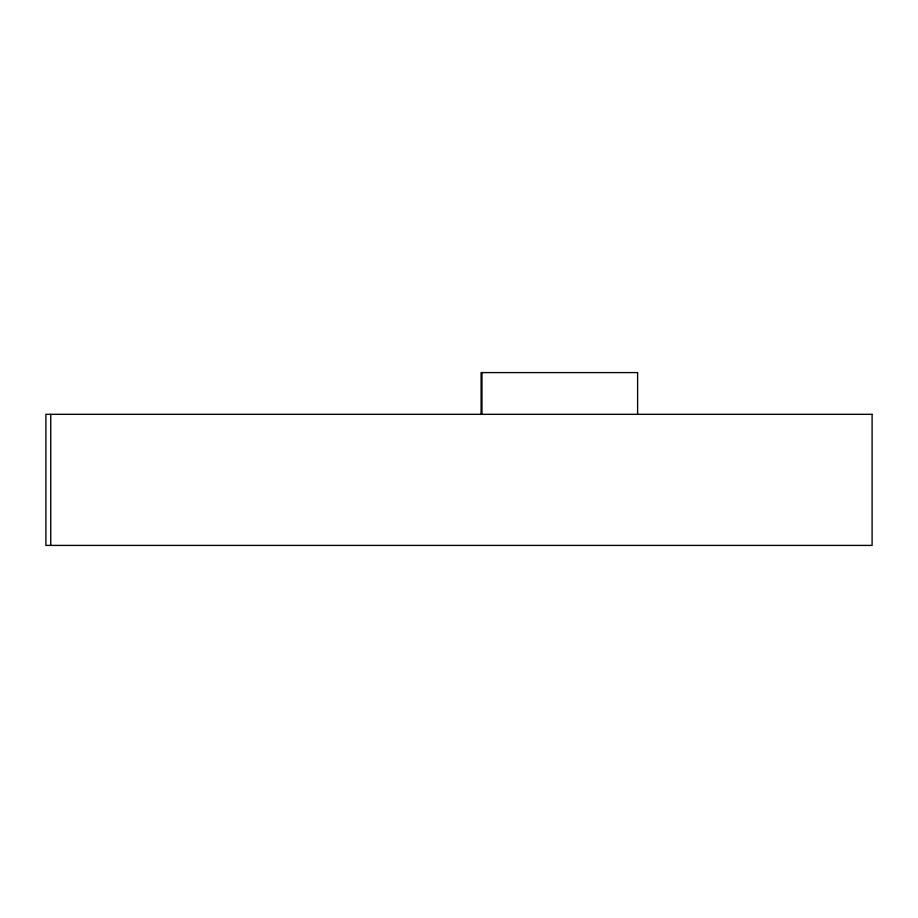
<?xml version="1.0" encoding="UTF-8"?>
<svg xmlns="http://www.w3.org/2000/svg" width="918" height="918" viewBox="0 0 918 918"><rect width="100%" height="100%" fill="white"/><g stroke="black" fill="none" stroke-linecap="round" stroke-linejoin="round"><path stroke-width="1.38" d="M637.608 414.328L637.608 372.593L481.112 372.593L481.112 414.328M481.961 372.593L481.961 414.328M50.754 414.328L50.754 545.407M872.1 414.328L45.9 414.328L45.9 545.407L872.1 545.407L872.1 414.328"/></g></svg>
